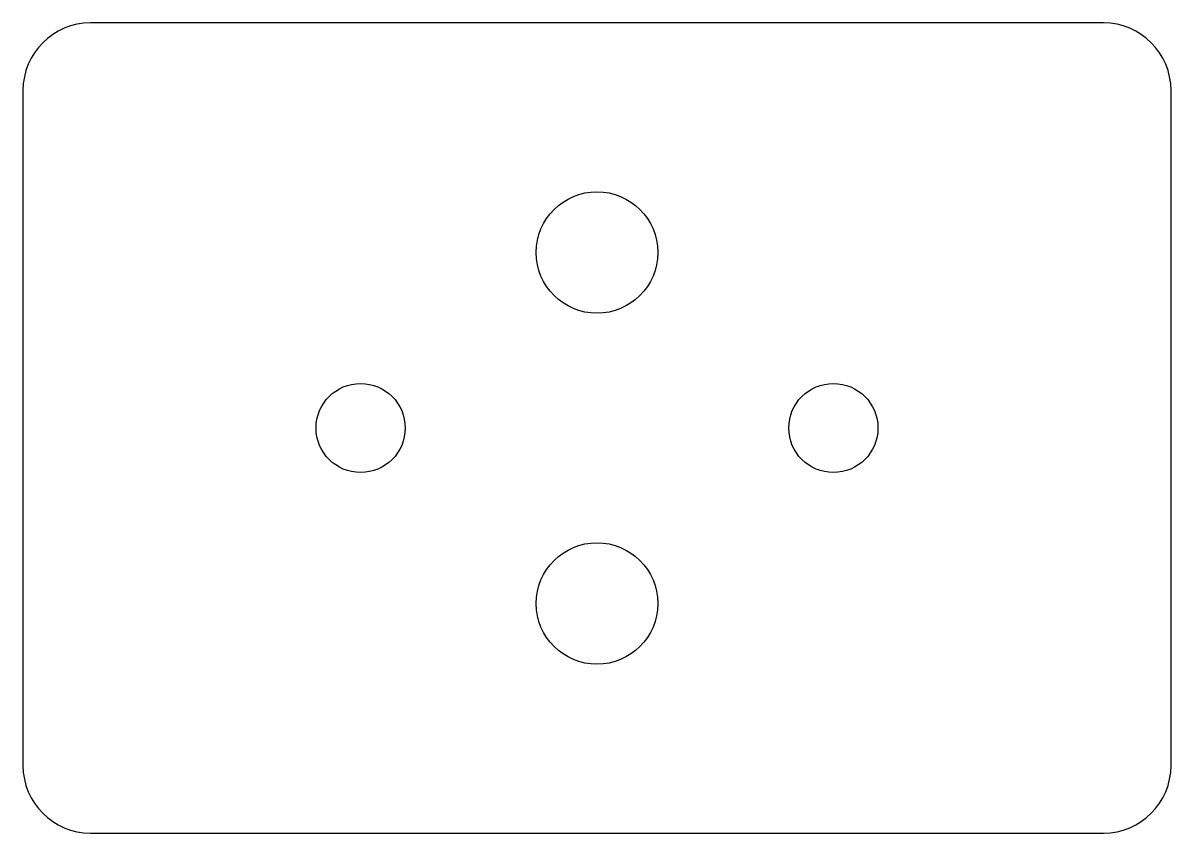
# Model space of a CAD drawing. Header units: millimetres. Extents: x 0 to 85, y 0 to 60.
import ezdxf

# ---------------------------------------------------------------- set-up
doc = ezdxf.new("R2010")
doc.units = ezdxf.units.MM

msp = doc.modelspace()

# ---------------------------------------------------------------- linework, layer by layer
at = {"layer": 'M6_PAYLOAD'}
for centre in [(25, 30), (60, 30)]:
    msp.add_circle(centre, 3.3, dxfattribs=at)
at = {"layer": 'M8_LOCK'}
for centre in [(42.5, 43), (42.5, 17)]:
    msp.add_circle(centre, 4.5, dxfattribs=at)
at = {"layer": 'OUTER'}
for p, q in [((80, 60), (5, 60)), ((0, 55), (0, 5)), ((85, 5), (85, 55)), ((5, 0), (80, 0))]:
    msp.add_line(p, q, dxfattribs=at)
for centre, start, end in [((5, 55), 90, 180), ((80, 55), 0, 90), ((5, 5), 180, 270), ((80, 5), 270, 360)]:
    msp.add_arc(centre, 5, start, end, dxfattribs=at)

doc.saveas('drawing.dxf')
